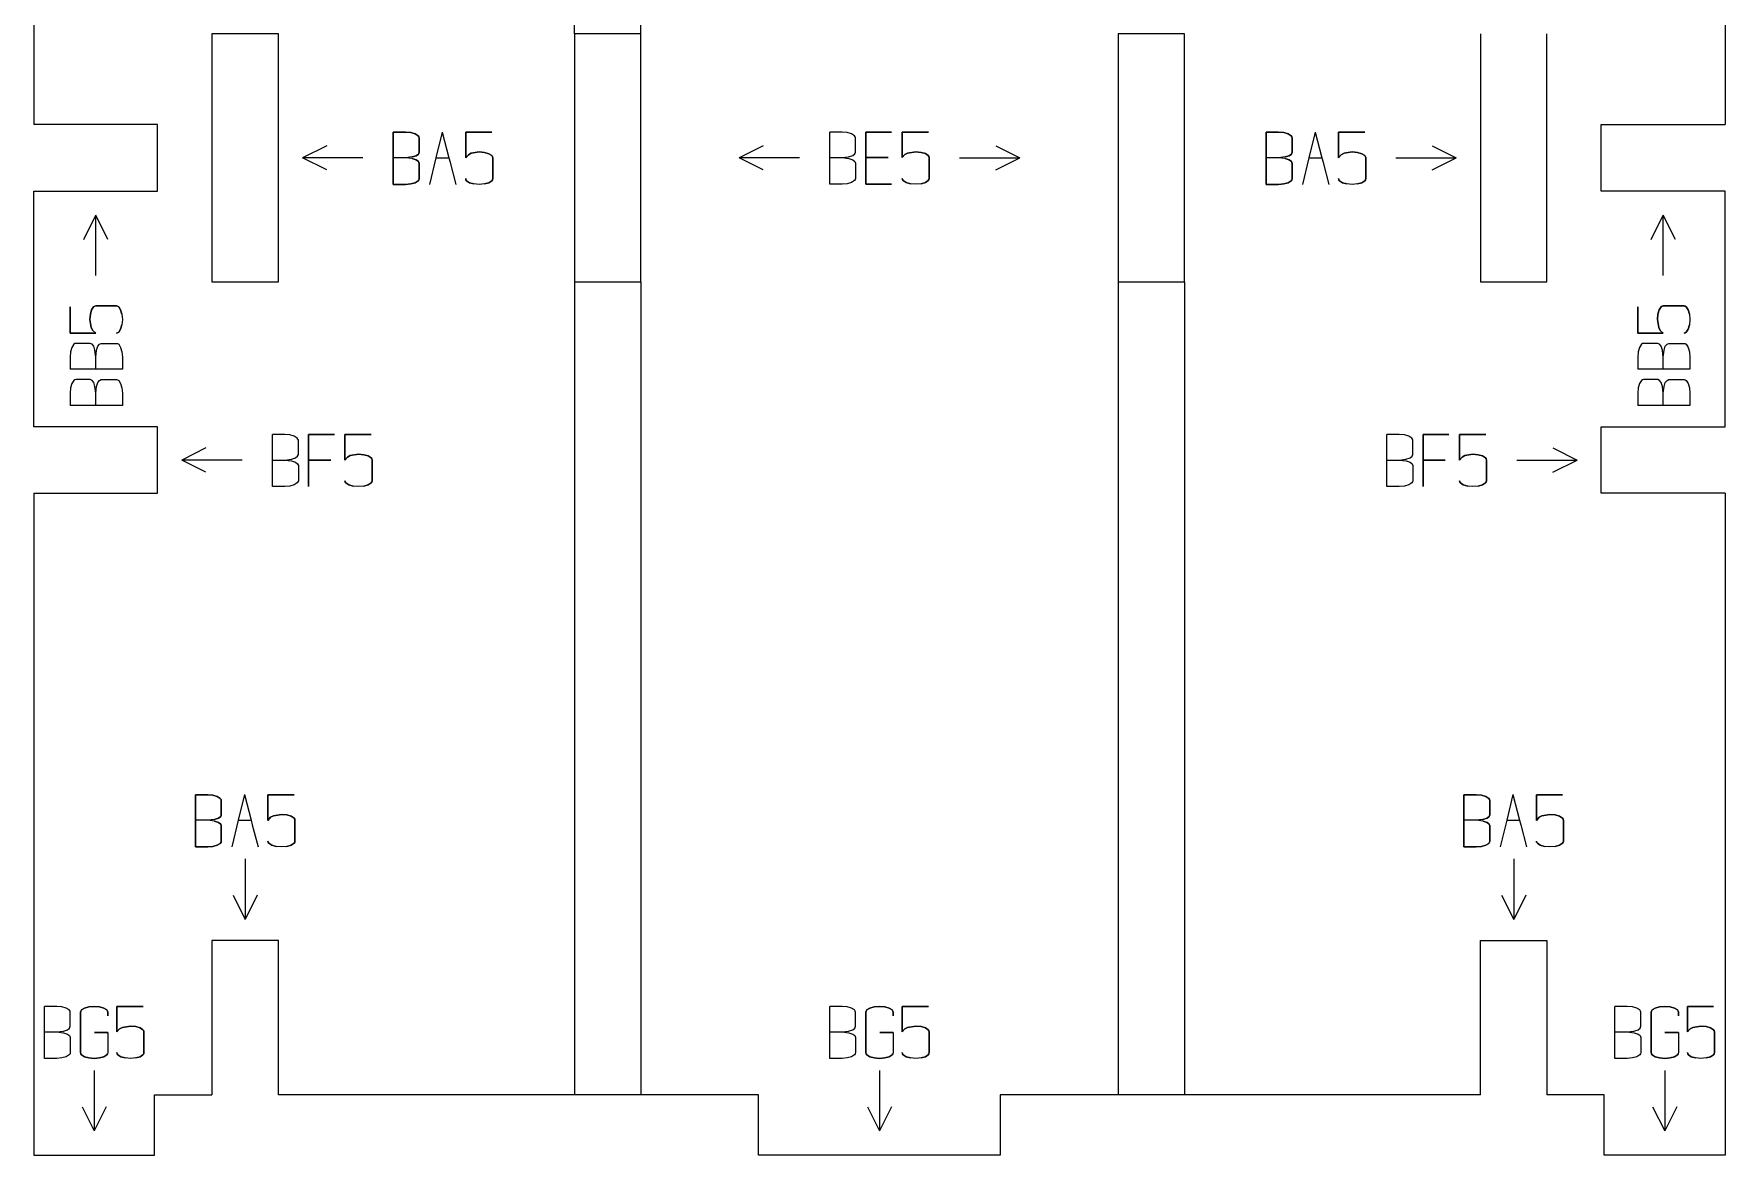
# Model space of a CAD drawing. Header units: millimetres. Extents: x 91 to 231, y -282 to -117.
# Drawn here: x 90.5 to 230.5, y -282.4 to -189.6 of the extents above; entities that cross this region are included whole.
import ezdxf

# ---------------------------------------------------------------- set-up
doc = ezdxf.new("R2010")
doc.units = ezdxf.units.MM
doc.layers.add('coding', color=2, linetype='Continuous')

msp = doc.modelspace()

# ---------------------------------------------------------------- linework, layer by layer
for p, q in [((90.53, -177.61), (90.53, -197.11)), ((230.53, -177.61), (230.53, -197.11)), ((105.28, -189.61), (105.28, -210.11)), ((110.78, -189.61), (105.28, -189.61)), ((110.78, -210.11), (110.78, -189.61)), ((135.28, -189.61), (135.28, -210.11)), ((140.78, -189.61), (135.28, -189.61)), ((140.78, -210.11), (140.78, -189.61)), ((180.28, -189.61), (180.28, -210.11)), ((185.78, -189.61), (180.28, -189.61)), ((185.78, -210.11), (185.78, -189.61)), ((210.28, -189.61), (210.28, -210.11)), ((215.78, -210.11), (215.78, -189.61)), ((100.78, -197.11), (90.53, -197.11)), ((100.78, -202.61), (100.78, -197.11)), ((220.28, -202.61), (220.28, -197.11)), ((220.28, -197.11), (230.53, -197.11)), ((90.53, -222.11), (90.53, -202.61)), ((90.53, -202.61), (100.78, -202.61)), ((230.53, -202.61), (220.28, -202.61)), ((230.53, -222.11), (230.53, -202.61)), ((105.28, -210.11), (110.78, -210.11)), ((135.28, -210.11), (140.78, -210.11)), ((180.28, -210.11), (185.78, -210.11)), ((210.28, -210.11), (215.78, -210.11)), ((100.78, -222.11), (90.53, -222.11)), ((100.78, -227.61), (100.78, -222.11)), ((220.28, -227.61), (220.28, -222.11)), ((220.28, -222.11), (230.53, -222.11)), ((90.53, -227.61), (90.53, -282.36)), ((90.53, -227.61), (100.78, -227.61)), ((230.53, -227.61), (220.28, -227.61)), ((230.53, -227.61), (230.53, -282.36)), ((110.78, -264.61), (105.28, -264.61)), ((105.28, -264.61), (105.28, -277.36)), ((110.78, -277.36), (110.78, -264.61)), ((210.28, -264.61), (215.78, -264.61)), ((210.28, -277.36), (210.28, -264.61)), ((215.78, -264.61), (215.78, -277.36)), ((100.53, -282.36), (100.53, -277.36)), ((100.53, -277.36), (105.28, -277.36)), ((150.53, -277.36), (110.78, -277.36)), ((150.53, -282.36), (150.53, -277.36)), ((210.28, -277.36), (170.53, -277.36)), ((170.53, -277.36), (170.53, -282.36)), ((220.53, -277.36), (215.78, -277.36)), ((220.53, -282.36), (220.53, -277.36)), ((90.53, -282.36), (100.53, -282.36)), ((170.53, -282.36), (150.53, -282.36)), ((230.53, -282.36), (220.53, -282.36))]:
    msp.add_line(p, q)
at = {"layer": 'coding'}
for p, q in [((135.28, -189.61), (135.28, -122.36)), ((140.78, -189.61), (140.78, -122.36)), ((120.28, -197.75), (120.28, -202.06)), ((121.3, -197.75), (120.28, -197.75)), ((120.28, -199.86), (120.28, -197.75)), ((120.28, -197.75), (121.3, -197.75)), ((121.73, -197.78), (121.3, -197.75)), ((121.3, -197.75), (121.73, -197.78)), ((122.09, -197.89), (121.73, -197.78)), ((121.73, -197.78), (122.09, -197.89)), ((122.34, -198.05), (122.09, -197.89)), ((122.09, -197.89), (122.34, -198.05)), ((122.4, -198.14), (122.34, -198.05)), ((122.34, -198.05), (122.4, -198.14)), ((122.43, -198.23), (122.4, -198.14)), ((122.4, -198.14), (122.43, -198.23)), ((122.43, -199.4), (122.43, -198.23)), ((122.43, -198.23), (122.43, -199.4)), ((124.34, -197.74), (123.82, -199.86)), ((124.34, -197.74), (124.89, -199.86)), ((126.28, -199.86), (126.28, -197.75)), ((126.28, -197.75), (128.45, -197.75)), ((128.45, -197.75), (126.28, -197.75)), ((126.28, -197.75), (126.28, -199.86)), ((157.43, -197.74), (156.41, -197.74)), ((156.41, -199.85), (156.41, -197.74)), ((157.86, -197.77), (157.43, -197.74)), ((158.22, -197.88), (157.86, -197.77)), ((158.47, -198.04), (158.22, -197.88)), ((158.53, -198.13), (158.47, -198.04)), ((158.55, -198.22), (158.53, -198.13)), ((158.55, -199.39), (158.55, -198.22)), ((159.41, -202.05), (159.41, -197.74)), ((159.41, -197.74), (161.54, -197.74)), ((161.54, -197.74), (159.41, -197.74)), ((159.41, -197.74), (159.41, -199.83)), ((162.41, -199.85), (162.41, -197.74)), ((162.41, -197.74), (164.58, -197.74)), ((164.58, -197.74), (162.41, -197.74)), ((162.41, -197.74), (162.41, -199.85)), ((192.54, -197.75), (192.54, -202.06)), ((193.56, -197.75), (192.54, -197.75)), ((192.54, -199.86), (192.54, -197.75)), ((192.54, -197.75), (193.56, -197.75)), ((193.99, -197.78), (193.56, -197.75)), ((193.56, -197.75), (193.99, -197.78)), ((194.35, -197.89), (193.99, -197.78)), ((193.99, -197.78), (194.35, -197.89)), ((194.6, -198.05), (194.35, -197.89)), ((194.35, -197.89), (194.6, -198.05)), ((194.66, -198.14), (194.6, -198.05)), ((194.6, -198.05), (194.66, -198.14)), ((194.68, -198.23), (194.66, -198.14)), ((194.66, -198.14), (194.68, -198.23)), ((194.68, -199.4), (194.68, -198.23)), ((194.68, -198.23), (194.68, -199.4)), ((196.6, -197.74), (196.08, -199.86)), ((196.6, -197.74), (197.15, -199.86)), ((198.54, -199.86), (198.54, -197.75)), ((198.54, -197.75), (200.71, -197.75)), ((200.71, -197.75), (198.54, -197.75)), ((198.54, -197.75), (198.54, -199.86)), ((114.78, -198.86), (112.78, -199.86)), ((117.78, -199.86), (112.78, -199.86)), ((114.78, -200.86), (112.78, -199.86)), ((120.28, -202.06), (120.28, -199.86)), ((121.3, -199.86), (120.28, -199.86)), ((121.85, -199.79), (121.3, -199.86)), ((121.86, -199.93), (121.3, -199.86)), ((121.85, -199.79), (122.19, -199.69)), ((122.19, -199.69), (121.85, -199.79)), ((121.86, -199.93), (122.19, -200.03)), ((122.19, -200.03), (121.86, -199.93)), ((122.19, -199.69), (122.37, -199.55)), ((122.37, -199.55), (122.19, -199.69)), ((122.19, -200.03), (122.37, -200.17)), ((122.37, -200.17), (122.19, -200.03)), ((122.37, -199.55), (122.43, -199.4)), ((122.43, -199.4), (122.37, -199.55)), ((122.37, -200.17), (122.43, -200.32)), ((122.43, -200.32), (122.37, -200.17)), ((123.82, -199.86), (123.28, -202.06)), ((123.82, -199.86), (124.89, -199.86)), ((124.89, -199.86), (124.99, -200.23)), ((126.5, -199.61), (126.28, -199.86)), ((126.28, -199.86), (126.5, -199.61)), ((126.73, -199.48), (126.5, -199.61)), ((126.5, -199.61), (126.73, -199.48)), ((127.4, -199.38), (126.73, -199.48)), ((126.73, -199.48), (127.4, -199.38)), ((127.84, -199.42), (127.4, -199.38)), ((127.4, -199.38), (127.84, -199.42)), ((128.2, -199.52), (127.84, -199.42)), ((127.84, -199.42), (128.2, -199.52)), ((128.45, -199.68), (128.2, -199.52)), ((128.2, -199.52), (128.45, -199.68)), ((128.51, -199.77), (128.45, -199.68)), ((128.45, -199.68), (128.51, -199.77)), ((128.53, -199.86), (128.51, -199.77)), ((128.51, -199.77), (128.53, -199.86)), ((128.53, -201.58), (128.53, -199.86)), ((128.53, -199.86), (128.53, -201.58)), ((150.91, -198.86), (148.91, -199.86)), ((153.91, -199.86), (148.91, -199.86)), ((150.91, -200.86), (148.91, -199.86)), ((156.41, -202.05), (156.41, -199.85)), ((156.41, -199.85), (157.43, -199.85)), ((157.43, -199.85), (157.98, -199.78)), ((157.43, -199.85), (157.99, -199.92)), ((157.98, -199.78), (158.32, -199.68)), ((157.99, -199.92), (158.32, -200.02)), ((158.32, -199.68), (158.5, -199.54)), ((158.32, -200.02), (158.5, -200.16)), ((158.5, -199.54), (158.55, -199.39)), ((158.5, -200.16), (158.55, -200.31)), ((159.41, -199.83), (161.24, -199.83)), ((161.24, -199.83), (159.41, -199.83)), ((159.41, -199.83), (159.41, -202.05)), ((162.63, -199.6), (162.41, -199.85)), ((162.41, -199.85), (162.63, -199.6)), ((162.86, -199.47), (162.63, -199.6)), ((162.63, -199.6), (162.86, -199.47)), ((163.53, -199.37), (162.86, -199.47)), ((162.86, -199.47), (163.53, -199.37)), ((163.97, -199.41), (163.53, -199.37)), ((163.53, -199.37), (163.97, -199.41)), ((164.33, -199.51), (163.97, -199.41)), ((163.97, -199.41), (164.33, -199.51)), ((164.57, -199.67), (164.33, -199.51)), ((164.33, -199.51), (164.57, -199.67)), ((164.63, -199.76), (164.57, -199.67)), ((164.57, -199.67), (164.63, -199.76)), ((164.65, -199.85), (164.63, -199.76)), ((164.63, -199.76), (164.65, -199.85)), ((164.65, -201.57), (164.65, -199.85)), ((164.65, -199.85), (164.65, -201.57)), ((167.15, -199.86), (172.15, -199.86)), ((170.15, -198.86), (172.15, -199.86)), ((170.15, -200.86), (172.15, -199.86)), ((192.54, -202.06), (192.54, -199.86)), ((193.56, -199.86), (192.54, -199.86)), ((194.11, -199.79), (193.56, -199.86)), ((194.12, -199.93), (193.56, -199.86)), ((194.11, -199.79), (194.45, -199.69)), ((194.45, -199.69), (194.11, -199.79)), ((194.12, -199.93), (194.45, -200.03)), ((194.45, -200.03), (194.12, -199.93)), ((194.45, -199.69), (194.63, -199.55)), ((194.63, -199.55), (194.45, -199.69)), ((194.45, -200.03), (194.63, -200.17)), ((194.63, -200.17), (194.45, -200.03)), ((194.63, -199.55), (194.68, -199.4)), ((194.68, -199.4), (194.63, -199.55)), ((194.63, -200.17), (194.68, -200.32)), ((194.68, -200.32), (194.63, -200.17)), ((196.08, -199.86), (195.54, -202.06)), ((196.08, -199.86), (197.15, -199.86)), ((197.15, -199.86), (197.25, -200.23)), ((198.75, -199.61), (198.54, -199.86)), ((198.54, -199.86), (198.75, -199.61)), ((198.99, -199.48), (198.75, -199.61)), ((198.75, -199.61), (198.99, -199.48)), ((199.66, -199.38), (198.99, -199.48)), ((198.99, -199.48), (199.66, -199.38)), ((200.1, -199.42), (199.66, -199.38)), ((199.66, -199.38), (200.1, -199.42)), ((200.46, -199.52), (200.1, -199.42)), ((200.1, -199.42), (200.46, -199.52)), ((200.7, -199.68), (200.46, -199.52)), ((200.46, -199.52), (200.7, -199.68)), ((200.76, -199.77), (200.7, -199.68)), ((200.7, -199.68), (200.76, -199.77)), ((200.78, -199.86), (200.76, -199.77)), ((200.76, -199.77), (200.78, -199.86)), ((200.78, -201.58), (200.78, -199.86)), ((200.78, -199.86), (200.78, -201.58)), ((203.28, -199.86), (208.28, -199.86)), ((206.28, -198.86), (208.28, -199.86)), ((206.28, -200.86), (208.28, -199.86)), ((122.43, -201.58), (122.4, -201.67)), ((122.4, -201.67), (122.43, -201.58)), ((122.43, -200.32), (122.43, -201.58)), ((122.43, -201.58), (122.43, -200.32)), ((124.99, -200.24), (125.47, -202.06)), ((126.3, -201.67), (126.28, -201.58)), ((126.28, -201.58), (126.3, -201.67)), ((128.51, -201.67), (128.53, -201.58)), ((128.53, -201.58), (128.51, -201.67)), ((158.55, -201.57), (158.53, -201.66)), ((158.55, -200.31), (158.55, -201.57)), ((162.43, -201.66), (162.41, -201.57)), ((162.41, -201.57), (162.43, -201.66)), ((164.63, -201.66), (164.65, -201.57)), ((164.65, -201.57), (164.63, -201.66)), ((194.68, -201.58), (194.66, -201.67)), ((194.66, -201.67), (194.68, -201.58)), ((194.68, -200.32), (194.68, -201.58)), ((194.68, -201.58), (194.68, -200.32)), ((197.25, -200.24), (197.72, -202.06)), ((198.56, -201.67), (198.54, -201.58)), ((198.54, -201.58), (198.56, -201.67)), ((200.76, -201.67), (200.78, -201.58)), ((200.78, -201.58), (200.76, -201.67)), ((121.3, -202.06), (120.28, -202.06)), ((120.28, -202.06), (121.3, -202.06)), ((121.73, -202.02), (121.3, -202.06)), ((121.3, -202.06), (121.73, -202.02)), ((122.09, -201.92), (121.73, -202.02)), ((121.73, -202.02), (122.09, -201.92)), ((122.34, -201.76), (122.09, -201.92)), ((122.09, -201.92), (122.34, -201.76)), ((122.4, -201.67), (122.34, -201.76)), ((122.34, -201.76), (122.4, -201.67)), ((126.36, -201.76), (126.3, -201.67)), ((126.3, -201.67), (126.36, -201.76)), ((126.6, -201.92), (126.36, -201.76)), ((126.36, -201.76), (126.6, -201.92)), ((126.96, -202.02), (126.6, -201.92)), ((126.6, -201.92), (126.96, -202.02)), ((127.4, -202.06), (126.96, -202.02)), ((127.84, -202.02), (127.4, -202.06)), ((127.84, -202.02), (128.2, -201.92)), ((128.2, -201.92), (127.84, -202.02)), ((128.2, -201.92), (128.45, -201.76)), ((128.45, -201.76), (128.2, -201.92)), ((128.45, -201.76), (128.51, -201.67)), ((128.51, -201.67), (128.45, -201.76)), ((157.43, -202.05), (156.41, -202.05)), ((157.86, -202.01), (157.43, -202.05)), ((158.22, -201.91), (157.86, -202.01)), ((158.47, -201.75), (158.22, -201.91)), ((158.53, -201.66), (158.47, -201.75)), ((159.41, -202.05), (161.54, -202.05)), ((161.54, -202.05), (159.41, -202.05)), ((162.49, -201.75), (162.43, -201.66)), ((162.43, -201.66), (162.49, -201.75)), ((162.73, -201.91), (162.49, -201.75)), ((162.49, -201.75), (162.73, -201.91)), ((163.09, -202.01), (162.73, -201.91)), ((162.73, -201.91), (163.09, -202.01)), ((163.53, -202.05), (163.09, -202.01)), ((163.97, -202.01), (163.53, -202.05)), ((163.97, -202.01), (164.33, -201.91)), ((164.33, -201.91), (163.97, -202.01)), ((164.33, -201.91), (164.57, -201.75)), ((164.57, -201.75), (164.33, -201.91)), ((164.57, -201.75), (164.63, -201.66)), ((164.63, -201.66), (164.57, -201.75)), ((193.56, -202.06), (192.54, -202.06)), ((192.54, -202.06), (193.56, -202.06)), ((193.99, -202.02), (193.56, -202.06)), ((193.56, -202.06), (193.99, -202.02)), ((194.35, -201.92), (193.99, -202.02)), ((193.99, -202.02), (194.35, -201.92)), ((194.6, -201.76), (194.35, -201.92)), ((194.35, -201.92), (194.6, -201.76)), ((194.66, -201.67), (194.6, -201.76)), ((194.6, -201.76), (194.66, -201.67)), ((198.62, -201.76), (198.56, -201.67)), ((198.56, -201.67), (198.62, -201.76)), ((198.86, -201.92), (198.62, -201.76)), ((198.62, -201.76), (198.86, -201.92)), ((199.22, -202.02), (198.86, -201.92)), ((198.86, -201.92), (199.22, -202.02)), ((199.66, -202.06), (199.22, -202.02)), ((200.1, -202.02), (199.66, -202.06)), ((200.1, -202.02), (200.46, -201.92)), ((200.46, -201.92), (200.1, -202.02)), ((200.46, -201.92), (200.7, -201.76)), ((200.7, -201.76), (200.46, -201.92)), ((200.7, -201.76), (200.76, -201.67)), ((200.76, -201.67), (200.7, -201.76)), ((94.66, -206.61), (95.66, -204.61)), ((95.66, -209.61), (95.66, -204.61)), ((96.66, -206.61), (95.66, -204.61)), ((224.41, -206.61), (225.41, -204.61)), ((225.41, -209.61), (225.41, -204.61)), ((226.41, -206.61), (225.41, -204.61)), ((135.28, -210.11), (135.28, -277.36)), ((140.78, -210.11), (140.78, -277.36)), ((180.28, -210.11), (180.28, -277.36)), ((185.78, -210.11), (185.78, -277.36)), ((93.55, -214.36), (93.55, -212.18)), ((93.55, -212.18), (93.55, -214.36)), ((95.22, -212.79), (95.18, -213.23)), ((95.18, -213.23), (95.22, -212.79)), ((95.32, -212.43), (95.22, -212.79)), ((95.22, -212.79), (95.32, -212.43)), ((95.48, -212.19), (95.32, -212.43)), ((95.32, -212.43), (95.48, -212.19)), ((95.57, -212.13), (95.48, -212.19)), ((95.48, -212.19), (95.57, -212.13)), ((95.66, -212.11), (95.57, -212.13)), ((95.57, -212.13), (95.66, -212.11)), ((97.38, -212.11), (95.66, -212.11)), ((95.66, -212.11), (97.38, -212.11)), ((97.47, -212.13), (97.38, -212.11)), ((97.38, -212.11), (97.47, -212.13)), ((97.56, -212.19), (97.47, -212.13)), ((97.47, -212.13), (97.56, -212.19)), ((97.72, -212.43), (97.56, -212.19)), ((97.56, -212.19), (97.72, -212.43)), ((97.82, -212.79), (97.72, -212.43)), ((97.72, -212.43), (97.82, -212.79)), ((97.82, -212.79), (97.86, -213.23)), ((223.3, -214.36), (223.3, -212.18)), ((223.3, -212.18), (223.3, -214.36)), ((224.97, -212.79), (224.93, -213.23)), ((224.93, -213.23), (224.97, -212.79)), ((225.07, -212.43), (224.97, -212.79)), ((224.97, -212.79), (225.07, -212.43)), ((225.23, -212.19), (225.07, -212.43)), ((225.07, -212.43), (225.23, -212.19)), ((225.32, -212.13), (225.23, -212.19)), ((225.23, -212.19), (225.32, -212.13)), ((225.41, -212.11), (225.32, -212.13)), ((225.32, -212.13), (225.41, -212.11)), ((227.13, -212.11), (225.41, -212.11)), ((225.41, -212.11), (227.13, -212.11)), ((227.22, -212.13), (227.13, -212.11)), ((227.13, -212.11), (227.22, -212.13)), ((227.31, -212.19), (227.22, -212.13)), ((227.22, -212.13), (227.31, -212.19)), ((227.47, -212.43), (227.31, -212.19)), ((227.31, -212.19), (227.47, -212.43)), ((227.57, -212.79), (227.47, -212.43)), ((227.47, -212.43), (227.57, -212.79)), ((227.57, -212.79), (227.61, -213.23)), ((95.18, -213.23), (95.28, -213.91)), ((95.28, -213.91), (95.18, -213.23)), ((95.28, -213.91), (95.41, -214.14)), ((95.41, -214.14), (95.28, -213.91)), ((95.41, -214.14), (95.66, -214.36)), ((95.66, -214.36), (95.41, -214.14)), ((97.72, -214.03), (97.56, -214.28)), ((97.56, -214.28), (97.72, -214.03)), ((97.82, -213.67), (97.72, -214.03)), ((97.72, -214.03), (97.82, -213.67)), ((97.86, -213.23), (97.82, -213.67)), ((224.93, -213.23), (225.03, -213.91)), ((225.03, -213.91), (224.93, -213.23)), ((225.03, -213.91), (225.16, -214.14)), ((225.16, -214.14), (225.03, -213.91)), ((225.16, -214.14), (225.41, -214.36)), ((225.41, -214.36), (225.16, -214.14)), ((227.47, -214.03), (227.31, -214.28)), ((227.31, -214.28), (227.47, -214.03)), ((227.57, -213.67), (227.47, -214.03)), ((227.47, -214.03), (227.57, -213.67)), ((227.61, -213.23), (227.57, -213.67)), ((95.66, -214.36), (93.55, -214.36)), ((93.55, -214.36), (95.66, -214.36)), ((93.69, -215.54), (93.58, -215.91)), ((93.85, -215.29), (93.69, -215.54)), ((93.94, -215.23), (93.85, -215.29)), ((94.03, -215.21), (93.94, -215.23)), ((95.2, -215.21), (94.03, -215.21)), ((95.35, -215.27), (95.2, -215.21)), ((95.49, -215.44), (95.35, -215.27)), ((95.59, -215.78), (95.49, -215.44)), ((95.73, -215.78), (95.83, -215.44)), ((95.83, -215.44), (95.97, -215.27)), ((95.97, -215.27), (96.12, -215.21)), ((96.12, -215.21), (97.38, -215.21)), ((97.47, -214.34), (97.38, -214.36)), ((97.38, -214.36), (97.47, -214.34)), ((97.38, -215.21), (97.47, -215.23)), ((97.56, -214.28), (97.47, -214.34)), ((97.47, -214.34), (97.56, -214.28)), ((97.47, -215.23), (97.56, -215.29)), ((97.56, -215.29), (97.72, -215.54)), ((97.72, -215.54), (97.82, -215.9)), ((225.41, -214.36), (223.3, -214.36)), ((223.3, -214.36), (225.41, -214.36)), ((223.44, -215.54), (223.33, -215.91)), ((223.6, -215.29), (223.44, -215.54)), ((223.69, -215.23), (223.6, -215.29)), ((223.78, -215.21), (223.69, -215.23)), ((224.95, -215.21), (223.78, -215.21)), ((225.1, -215.27), (224.95, -215.21)), ((225.24, -215.44), (225.1, -215.27)), ((225.34, -215.78), (225.24, -215.44)), ((225.48, -215.78), (225.58, -215.44)), ((225.58, -215.44), (225.72, -215.27)), ((225.72, -215.27), (225.87, -215.21)), ((225.87, -215.21), (227.13, -215.21)), ((227.22, -214.34), (227.13, -214.36)), ((227.13, -214.36), (227.22, -214.34)), ((227.13, -215.21), (227.22, -215.23)), ((227.31, -214.28), (227.22, -214.34)), ((227.22, -214.34), (227.31, -214.28)), ((227.22, -215.23), (227.31, -215.29)), ((227.31, -215.29), (227.47, -215.54)), ((227.47, -215.54), (227.57, -215.9)), ((93.58, -215.91), (93.55, -216.34)), ((93.55, -216.34), (93.55, -217.35)), ((95.66, -216.34), (95.59, -215.78)), ((95.66, -216.34), (95.73, -215.78)), ((95.66, -217.35), (95.66, -216.34)), ((97.82, -215.9), (97.86, -216.34)), ((97.86, -216.34), (97.86, -217.35)), ((223.33, -215.91), (223.3, -216.34)), ((223.3, -216.34), (223.3, -217.35)), ((225.41, -216.34), (225.34, -215.78)), ((225.41, -216.34), (225.48, -215.78)), ((225.41, -217.35), (225.41, -216.34)), ((227.57, -215.9), (227.61, -216.34)), ((227.61, -216.34), (227.61, -217.35)), ((95.66, -217.35), (93.55, -217.35)), ((93.85, -218.29), (93.69, -218.54)), ((93.94, -218.23), (93.85, -218.29)), ((94.03, -218.21), (93.94, -218.23)), ((95.2, -218.21), (94.03, -218.21)), ((95.35, -218.27), (95.2, -218.21)), ((95.49, -218.44), (95.35, -218.27)), ((97.86, -217.35), (95.66, -217.35)), ((95.83, -218.44), (95.97, -218.27)), ((95.97, -218.27), (96.12, -218.21)), ((96.12, -218.21), (97.38, -218.21)), ((97.38, -218.21), (97.47, -218.23)), ((97.47, -218.23), (97.56, -218.29)), ((97.56, -218.29), (97.72, -218.54)), ((225.41, -217.35), (223.3, -217.35)), ((223.6, -218.29), (223.44, -218.54)), ((223.69, -218.23), (223.6, -218.29)), ((223.78, -218.21), (223.69, -218.23)), ((224.95, -218.21), (223.78, -218.21)), ((225.1, -218.27), (224.95, -218.21)), ((225.24, -218.44), (225.1, -218.27)), ((227.61, -217.35), (225.41, -217.35)), ((225.58, -218.44), (225.72, -218.27)), ((225.72, -218.27), (225.87, -218.21)), ((225.87, -218.21), (227.13, -218.21)), ((227.13, -218.21), (227.22, -218.23)), ((227.22, -218.23), (227.31, -218.29)), ((227.31, -218.29), (227.47, -218.54)), ((93.58, -218.9), (93.55, -219.33)), ((93.55, -219.33), (93.55, -220.35)), ((93.69, -218.54), (93.58, -218.9)), ((95.59, -218.78), (95.49, -218.44)), ((95.66, -219.33), (95.59, -218.78)), ((95.66, -219.33), (95.73, -218.78)), ((95.66, -220.35), (95.66, -219.33)), ((95.73, -218.78), (95.83, -218.44)), ((97.72, -218.54), (97.82, -218.9)), ((97.82, -218.9), (97.86, -219.33)), ((97.86, -219.33), (97.86, -220.35)), ((223.33, -218.9), (223.3, -219.33)), ((223.3, -219.33), (223.3, -220.35)), ((223.44, -218.54), (223.33, -218.9)), ((225.34, -218.78), (225.24, -218.44)), ((225.41, -219.33), (225.34, -218.78)), ((225.41, -219.33), (225.48, -218.78)), ((225.41, -220.35), (225.41, -219.33)), ((225.48, -218.78), (225.58, -218.44)), ((227.47, -218.54), (227.57, -218.9)), ((227.57, -218.9), (227.61, -219.33)), ((227.61, -219.33), (227.61, -220.35)), ((95.66, -220.35), (93.55, -220.35)), ((97.86, -220.35), (95.66, -220.35)), ((225.41, -220.35), (223.3, -220.35)), ((227.61, -220.35), (225.41, -220.35)), ((104.78, -223.86), (102.78, -224.86)), ((111.3, -222.75), (110.28, -222.75)), ((110.28, -224.86), (110.28, -222.75)), ((111.73, -222.78), (111.3, -222.75)), ((112.09, -222.89), (111.73, -222.78)), ((112.34, -223.05), (112.09, -222.89)), ((112.4, -223.14), (112.34, -223.05)), ((112.43, -223.23), (112.4, -223.14)), ((112.43, -224.4), (112.43, -223.23)), ((113.28, -227.06), (113.28, -222.75)), ((113.28, -222.75), (115.41, -222.75)), ((115.41, -222.75), (113.28, -222.75)), ((113.28, -222.75), (113.28, -224.88)), ((116.28, -224.86), (116.28, -222.75)), ((116.28, -222.75), (118.45, -222.75)), ((118.45, -222.75), (116.28, -222.75)), ((116.28, -222.75), (116.28, -224.86)), ((203.56, -222.75), (202.54, -222.75)), ((202.54, -224.86), (202.54, -222.75)), ((203.99, -222.78), (203.56, -222.75)), ((204.35, -222.89), (203.99, -222.78)), ((204.6, -223.05), (204.35, -222.89)), ((204.66, -223.14), (204.6, -223.05)), ((204.68, -223.23), (204.66, -223.14)), ((204.68, -224.4), (204.68, -223.23)), ((205.54, -227.06), (205.54, -222.75)), ((205.54, -222.75), (207.67, -222.75)), ((207.67, -222.75), (205.54, -222.75)), ((205.54, -222.75), (205.54, -224.88)), ((208.54, -224.86), (208.54, -222.75)), ((208.54, -222.75), (210.71, -222.75)), ((210.71, -222.75), (208.54, -222.75)), ((208.54, -222.75), (208.54, -224.86)), ((216.28, -223.86), (218.28, -224.86)), ((107.78, -224.86), (102.78, -224.86)), ((104.78, -225.86), (102.78, -224.86)), ((110.28, -227.06), (110.28, -224.86)), ((110.28, -224.86), (111.3, -224.86)), ((111.3, -224.86), (111.85, -224.79)), ((111.3, -224.86), (111.86, -224.93)), ((111.85, -224.79), (112.19, -224.69)), ((111.86, -224.93), (112.19, -225.03)), ((112.19, -224.69), (112.37, -224.55)), ((112.19, -225.03), (112.37, -225.17)), ((112.37, -224.55), (112.43, -224.4)), ((112.37, -225.17), (112.43, -225.32)), ((112.43, -225.32), (112.43, -226.58)), ((113.28, -224.88), (115.11, -224.88)), ((115.11, -224.88), (113.28, -224.88)), ((113.28, -224.88), (113.28, -227.06)), ((116.5, -224.61), (116.28, -224.86)), ((116.28, -224.86), (116.5, -224.61)), ((116.73, -224.48), (116.5, -224.61)), ((116.5, -224.61), (116.73, -224.48)), ((117.4, -224.38), (116.73, -224.48)), ((116.73, -224.48), (117.4, -224.38)), ((117.84, -224.42), (117.4, -224.38)), ((117.4, -224.38), (117.84, -224.42)), ((118.2, -224.52), (117.84, -224.42)), ((117.84, -224.42), (118.2, -224.52)), ((118.45, -224.68), (118.2, -224.52)), ((118.2, -224.52), (118.45, -224.68)), ((118.51, -224.77), (118.45, -224.68)), ((118.45, -224.68), (118.51, -224.77)), ((118.53, -224.86), (118.51, -224.77)), ((118.51, -224.77), (118.53, -224.86)), ((118.53, -226.58), (118.53, -224.86)), ((118.53, -224.86), (118.53, -226.58)), ((202.54, -227.06), (202.54, -224.86)), ((202.54, -224.86), (203.56, -224.86)), ((203.56, -224.86), (204.11, -224.79)), ((203.56, -224.86), (204.12, -224.93)), ((204.11, -224.79), (204.45, -224.69)), ((204.12, -224.93), (204.45, -225.03)), ((204.45, -224.69), (204.63, -224.55)), ((204.45, -225.03), (204.63, -225.17)), ((204.63, -224.55), (204.68, -224.4)), ((204.63, -225.17), (204.68, -225.32)), ((204.68, -225.32), (204.68, -226.58)), ((205.54, -224.88), (207.37, -224.88)), ((207.37, -224.88), (205.54, -224.88)), ((205.54, -224.88), (205.54, -227.06)), ((208.75, -224.61), (208.54, -224.86)), ((208.54, -224.86), (208.75, -224.61)), ((208.99, -224.48), (208.75, -224.61)), ((208.75, -224.61), (208.99, -224.48)), ((209.66, -224.38), (208.99, -224.48)), ((208.99, -224.48), (209.66, -224.38)), ((210.1, -224.42), (209.66, -224.38)), ((209.66, -224.38), (210.1, -224.42)), ((210.46, -224.52), (210.1, -224.42)), ((210.1, -224.42), (210.46, -224.52)), ((210.7, -224.68), (210.46, -224.52)), ((210.46, -224.52), (210.7, -224.68)), ((210.76, -224.77), (210.7, -224.68)), ((210.7, -224.68), (210.76, -224.77)), ((210.78, -224.86), (210.76, -224.77)), ((210.76, -224.77), (210.78, -224.86)), ((210.78, -226.58), (210.78, -224.86)), ((210.78, -224.86), (210.78, -226.58)), ((213.28, -224.86), (218.28, -224.86)), ((216.28, -225.86), (218.28, -224.86)), ((112.34, -226.76), (112.09, -226.92)), ((112.4, -226.67), (112.34, -226.76)), ((112.43, -226.58), (112.4, -226.67)), ((116.3, -226.67), (116.28, -226.58)), ((116.28, -226.58), (116.3, -226.67)), ((116.36, -226.76), (116.3, -226.67)), ((116.3, -226.67), (116.36, -226.76)), ((116.6, -226.92), (116.36, -226.76)), ((116.36, -226.76), (116.6, -226.92)), ((118.2, -226.92), (118.45, -226.76)), ((118.45, -226.76), (118.2, -226.92)), ((118.45, -226.76), (118.51, -226.67)), ((118.51, -226.67), (118.45, -226.76)), ((118.51, -226.67), (118.53, -226.58)), ((118.53, -226.58), (118.51, -226.67)), ((204.6, -226.76), (204.35, -226.92)), ((204.66, -226.67), (204.6, -226.76)), ((204.68, -226.58), (204.66, -226.67)), ((208.56, -226.67), (208.54, -226.58)), ((208.54, -226.58), (208.56, -226.67)), ((208.62, -226.76), (208.56, -226.67)), ((208.56, -226.67), (208.62, -226.76)), ((208.86, -226.92), (208.62, -226.76)), ((208.62, -226.76), (208.86, -226.92)), ((210.46, -226.92), (210.7, -226.76)), ((210.7, -226.76), (210.46, -226.92)), ((210.7, -226.76), (210.76, -226.67)), ((210.76, -226.67), (210.7, -226.76)), ((210.76, -226.67), (210.78, -226.58)), ((210.78, -226.58), (210.76, -226.67)), ((111.3, -227.06), (110.28, -227.06)), ((111.73, -227.02), (111.3, -227.06)), ((112.09, -226.92), (111.73, -227.02)), ((116.96, -227.02), (116.6, -226.92)), ((116.6, -226.92), (116.96, -227.02)), ((117.4, -227.06), (116.96, -227.02)), ((117.84, -227.02), (117.4, -227.06)), ((117.84, -227.02), (118.2, -226.92)), ((118.2, -226.92), (117.84, -227.02)), ((203.56, -227.06), (202.54, -227.06)), ((203.99, -227.02), (203.56, -227.06)), ((204.35, -226.92), (203.99, -227.02)), ((209.22, -227.02), (208.86, -226.92)), ((208.86, -226.92), (209.22, -227.02)), ((209.66, -227.06), (209.22, -227.02)), ((210.1, -227.02), (209.66, -227.06)), ((210.1, -227.02), (210.46, -226.92)), ((210.46, -226.92), (210.1, -227.02)), ((103.91, -252.55), (103.91, -256.86)), ((104.93, -252.55), (103.91, -252.55)), ((103.91, -254.66), (103.91, -252.55)), ((103.91, -252.55), (104.93, -252.55)), ((105.36, -252.59), (104.93, -252.55)), ((104.93, -252.55), (105.36, -252.59)), ((105.72, -252.69), (105.36, -252.59)), ((105.36, -252.59), (105.72, -252.69)), ((105.97, -252.85), (105.72, -252.69)), ((105.72, -252.69), (105.97, -252.85)), ((106.03, -252.94), (105.97, -252.85)), ((105.97, -252.85), (106.03, -252.94)), ((106.05, -253.03), (106.03, -252.94)), ((106.03, -252.94), (106.05, -253.03)), ((106.05, -254.2), (106.05, -253.03)), ((106.05, -253.03), (106.05, -254.2)), ((107.97, -252.54), (107.45, -254.66)), ((107.97, -252.54), (108.52, -254.66)), ((109.91, -254.67), (109.91, -252.55)), ((109.91, -252.55), (112.08, -252.55)), ((112.08, -252.55), (109.91, -252.55)), ((109.91, -252.55), (109.91, -254.67)), ((208.91, -252.55), (208.91, -256.86)), ((209.93, -252.55), (208.91, -252.55)), ((208.91, -254.66), (208.91, -252.55)), ((208.91, -252.55), (209.93, -252.55)), ((210.36, -252.59), (209.93, -252.55)), ((209.93, -252.55), (210.36, -252.59)), ((210.72, -252.69), (210.36, -252.59)), ((210.36, -252.59), (210.72, -252.69)), ((210.97, -252.85), (210.72, -252.69)), ((210.72, -252.69), (210.97, -252.85)), ((211.03, -252.94), (210.97, -252.85)), ((210.97, -252.85), (211.03, -252.94)), ((211.05, -253.03), (211.03, -252.94)), ((211.03, -252.94), (211.05, -253.03)), ((211.05, -254.2), (211.05, -253.03)), ((211.05, -253.03), (211.05, -254.2)), ((212.97, -252.54), (212.45, -254.66)), ((212.97, -252.54), (213.52, -254.66)), ((214.91, -254.67), (214.91, -252.55)), ((214.91, -252.55), (217.08, -252.55)), ((217.08, -252.55), (214.91, -252.55)), ((214.91, -252.55), (214.91, -254.67)), ((103.91, -256.86), (103.91, -254.66)), ((104.93, -254.66), (103.91, -254.66)), ((105.48, -254.6), (104.93, -254.66)), ((105.49, -254.73), (104.93, -254.66)), ((105.48, -254.6), (105.82, -254.49)), ((105.82, -254.49), (105.48, -254.6)), ((105.49, -254.73), (105.82, -254.84)), ((105.82, -254.84), (105.49, -254.73)), ((105.82, -254.49), (106, -254.35)), ((106, -254.35), (105.82, -254.49)), ((106, -254.35), (106.05, -254.2)), ((106.05, -254.2), (106, -254.35)), ((107.45, -254.66), (106.91, -256.86)), ((107.45, -254.66), (108.52, -254.66)), ((108.52, -254.66), (108.62, -255.04)), ((110.13, -254.41), (109.91, -254.67)), ((109.91, -254.67), (110.13, -254.41)), ((110.36, -254.29), (110.13, -254.41)), ((110.13, -254.41), (110.36, -254.29)), ((111.03, -254.19), (110.36, -254.29)), ((110.36, -254.29), (111.03, -254.19)), ((111.47, -254.22), (111.03, -254.19)), ((111.03, -254.19), (111.47, -254.22)), ((111.83, -254.33), (111.47, -254.22)), ((111.47, -254.22), (111.83, -254.33)), ((112.07, -254.48), (111.83, -254.33)), ((111.83, -254.33), (112.07, -254.48)), ((112.13, -254.57), (112.07, -254.48)), ((112.07, -254.48), (112.13, -254.57)), ((112.15, -254.67), (112.13, -254.57)), ((112.13, -254.57), (112.15, -254.67)), ((112.15, -256.38), (112.15, -254.67)), ((112.15, -254.67), (112.15, -256.38)), ((208.91, -256.86), (208.91, -254.66)), ((209.93, -254.66), (208.91, -254.66)), ((210.48, -254.6), (209.93, -254.66)), ((210.49, -254.73), (209.93, -254.66)), ((210.48, -254.6), (210.82, -254.49)), ((210.82, -254.49), (210.48, -254.6)), ((210.49, -254.73), (210.82, -254.84)), ((210.82, -254.84), (210.49, -254.73)), ((210.82, -254.49), (211, -254.35)), ((211, -254.35), (210.82, -254.49)), ((211, -254.35), (211.05, -254.2)), ((211.05, -254.2), (211, -254.35)), ((212.45, -254.66), (211.91, -256.86)), ((212.45, -254.66), (213.52, -254.66)), ((213.52, -254.66), (213.62, -255.04)), ((215.13, -254.41), (214.91, -254.67)), ((214.91, -254.67), (215.13, -254.41)), ((215.36, -254.29), (215.13, -254.41)), ((215.13, -254.41), (215.36, -254.29)), ((216.03, -254.19), (215.36, -254.29)), ((215.36, -254.29), (216.03, -254.19)), ((216.47, -254.22), (216.03, -254.19)), ((216.03, -254.19), (216.47, -254.22)), ((216.83, -254.33), (216.47, -254.22)), ((216.47, -254.22), (216.83, -254.33)), ((217.07, -254.48), (216.83, -254.33)), ((216.83, -254.33), (217.07, -254.48)), ((217.13, -254.57), (217.07, -254.48)), ((217.07, -254.48), (217.13, -254.57)), ((217.15, -254.67), (217.13, -254.57)), ((217.13, -254.57), (217.15, -254.67)), ((217.15, -256.38), (217.15, -254.67)), ((217.15, -254.67), (217.15, -256.38)), ((105.82, -254.84), (106, -254.97)), ((106, -254.97), (105.82, -254.84)), ((106, -254.97), (106.05, -255.12)), ((106.05, -255.12), (106, -254.97)), ((106.05, -255.12), (106.05, -256.38)), ((106.05, -256.38), (106.05, -255.12)), ((108.62, -255.04), (109.1, -256.86)), ((210.82, -254.84), (211, -254.97)), ((211, -254.97), (210.82, -254.84)), ((211, -254.97), (211.05, -255.12)), ((211.05, -255.12), (211, -254.97)), ((211.05, -255.12), (211.05, -256.38)), ((211.05, -256.38), (211.05, -255.12)), ((213.62, -255.04), (214.1, -256.86)), ((104.93, -256.86), (103.91, -256.86)), ((103.91, -256.86), (104.93, -256.86)), ((105.36, -256.82), (104.93, -256.86)), ((104.93, -256.86), (105.36, -256.82)), ((105.72, -256.72), (105.36, -256.82)), ((105.36, -256.82), (105.72, -256.72)), ((105.97, -256.57), (105.72, -256.72)), ((105.72, -256.72), (105.97, -256.57)), ((106.03, -256.48), (105.97, -256.57)), ((105.97, -256.57), (106.03, -256.48)), ((106.05, -256.38), (106.03, -256.48)), ((106.03, -256.48), (106.05, -256.38)), ((109.93, -256.47), (109.91, -256.38)), ((109.91, -256.38), (109.93, -256.47)), ((109.99, -256.56), (109.93, -256.47)), ((109.93, -256.47), (109.99, -256.56)), ((110.23, -256.72), (109.99, -256.56)), ((109.99, -256.56), (110.23, -256.72)), ((110.59, -256.82), (110.23, -256.72)), ((110.23, -256.72), (110.59, -256.82)), ((111.03, -256.86), (110.59, -256.82)), ((111.47, -256.82), (111.03, -256.86)), ((111.47, -256.82), (111.83, -256.72)), ((111.83, -256.72), (111.47, -256.82)), ((111.83, -256.72), (112.07, -256.56)), ((112.07, -256.56), (111.83, -256.72)), ((112.07, -256.56), (112.13, -256.47)), ((112.13, -256.47), (112.07, -256.56)), ((112.13, -256.47), (112.15, -256.38)), ((112.15, -256.38), (112.13, -256.47)), ((209.93, -256.86), (208.91, -256.86)), ((208.91, -256.86), (209.93, -256.86)), ((210.36, -256.82), (209.93, -256.86)), ((209.93, -256.86), (210.36, -256.82)), ((210.72, -256.72), (210.36, -256.82)), ((210.36, -256.82), (210.72, -256.72)), ((210.97, -256.57), (210.72, -256.72)), ((210.72, -256.72), (210.97, -256.57)), ((211.03, -256.48), (210.97, -256.57)), ((210.97, -256.57), (211.03, -256.48)), ((211.05, -256.38), (211.03, -256.48)), ((211.03, -256.48), (211.05, -256.38)), ((214.93, -256.47), (214.91, -256.38)), ((214.91, -256.38), (214.93, -256.47)), ((214.99, -256.56), (214.93, -256.47)), ((214.93, -256.47), (214.99, -256.56)), ((215.23, -256.72), (214.99, -256.56)), ((214.99, -256.56), (215.23, -256.72)), ((215.59, -256.82), (215.23, -256.72)), ((215.23, -256.72), (215.59, -256.82)), ((216.03, -256.86), (215.59, -256.82)), ((216.47, -256.82), (216.03, -256.86)), ((216.47, -256.82), (216.83, -256.72)), ((216.83, -256.72), (216.47, -256.82)), ((216.83, -256.72), (217.07, -256.56)), ((217.07, -256.56), (216.83, -256.72)), ((217.07, -256.56), (217.13, -256.47)), ((217.13, -256.47), (217.07, -256.56)), ((217.13, -256.47), (217.15, -256.38)), ((217.15, -256.38), (217.13, -256.47)), ((108.03, -257.86), (108.03, -262.86)), ((213.03, -257.86), (213.03, -262.86)), ((107.03, -260.86), (108.03, -262.86)), ((109.03, -260.86), (108.03, -262.86)), ((212.03, -260.86), (213.03, -262.86)), ((214.03, -260.86), (213.03, -262.86)), ((92.43, -270.05), (91.41, -270.05)), ((91.41, -272.16), (91.41, -270.05)), ((92.86, -270.09), (92.43, -270.05)), ((93.22, -270.19), (92.86, -270.09)), ((93.47, -270.35), (93.22, -270.19)), ((94.49, -270.35), (94.73, -270.19)), ((94.73, -270.19), (94.49, -270.35)), ((94.73, -270.19), (95.09, -270.09)), ((95.09, -270.09), (94.73, -270.19)), ((95.09, -270.09), (95.53, -270.05)), ((95.53, -270.05), (95.09, -270.09)), ((95.53, -270.05), (95.97, -270.09)), ((95.97, -270.09), (95.53, -270.05)), ((95.97, -270.09), (96.34, -270.19)), ((96.34, -270.19), (95.97, -270.09)), ((96.34, -270.19), (96.58, -270.35)), ((96.58, -270.35), (96.34, -270.19)), ((97.41, -272.17), (97.41, -270.05)), ((97.41, -270.05), (99.58, -270.05)), ((99.58, -270.05), (97.41, -270.05)), ((97.41, -270.05), (97.41, -272.17)), ((157.43, -270.05), (156.41, -270.05)), ((156.41, -272.16), (156.41, -270.05)), ((157.86, -270.09), (157.43, -270.05)), ((158.22, -270.19), (157.86, -270.09)), ((158.47, -270.35), (158.22, -270.19)), ((159.49, -270.35), (159.73, -270.19)), ((159.73, -270.19), (159.49, -270.35)), ((159.73, -270.19), (160.09, -270.09)), ((160.09, -270.09), (159.73, -270.19)), ((160.09, -270.09), (160.53, -270.05)), ((160.53, -270.05), (160.09, -270.09)), ((160.53, -270.05), (160.97, -270.09)), ((160.97, -270.09), (160.53, -270.05)), ((160.97, -270.09), (161.34, -270.19)), ((161.34, -270.19), (160.97, -270.09)), ((161.34, -270.19), (161.58, -270.35)), ((161.58, -270.35), (161.34, -270.19)), ((162.41, -272.17), (162.41, -270.05)), ((162.41, -270.05), (164.58, -270.05)), ((164.58, -270.05), (162.41, -270.05)), ((162.41, -270.05), (162.41, -272.17)), ((222.43, -270.05), (221.41, -270.05)), ((221.41, -272.16), (221.41, -270.05)), ((222.86, -270.09), (222.43, -270.05)), ((223.22, -270.19), (222.86, -270.09)), ((223.47, -270.35), (223.22, -270.19)), ((224.49, -270.35), (224.73, -270.19)), ((224.73, -270.19), (224.49, -270.35)), ((224.73, -270.19), (225.09, -270.09)), ((225.09, -270.09), (224.73, -270.19)), ((225.09, -270.09), (225.53, -270.05)), ((225.53, -270.05), (225.09, -270.09)), ((225.53, -270.05), (225.97, -270.09)), ((225.97, -270.09), (225.53, -270.05)), ((225.97, -270.09), (226.34, -270.19)), ((226.34, -270.19), (225.97, -270.09)), ((226.34, -270.19), (226.58, -270.35)), ((226.58, -270.35), (226.34, -270.19)), ((227.41, -272.17), (227.41, -270.05)), ((227.41, -270.05), (229.58, -270.05)), ((229.58, -270.05), (227.41, -270.05)), ((227.41, -270.05), (227.41, -272.17)), ((93.53, -270.44), (93.47, -270.35)), ((93.55, -270.53), (93.53, -270.44)), ((93.55, -271.7), (93.55, -270.53)), ((94.41, -270.53), (94.43, -270.44)), ((94.43, -270.44), (94.41, -270.53)), ((94.41, -273.88), (94.41, -270.53)), ((94.41, -270.53), (94.41, -273.88)), ((94.43, -270.44), (94.49, -270.35)), ((94.49, -270.35), (94.43, -270.44)), ((96.58, -270.35), (96.64, -270.44)), ((96.64, -270.44), (96.58, -270.35)), ((96.64, -270.44), (96.66, -270.53)), ((96.66, -270.53), (96.64, -270.44)), ((96.66, -270.53), (96.66, -270.84)), ((96.66, -270.84), (96.66, -270.53)), ((158.53, -270.44), (158.47, -270.35)), ((158.55, -270.53), (158.53, -270.44)), ((158.55, -271.7), (158.55, -270.53)), ((159.41, -270.53), (159.43, -270.44)), ((159.43, -270.44), (159.41, -270.53)), ((159.41, -273.88), (159.41, -270.53)), ((159.41, -270.53), (159.41, -273.88)), ((159.43, -270.44), (159.49, -270.35)), ((159.49, -270.35), (159.43, -270.44)), ((161.58, -270.35), (161.64, -270.44)), ((161.64, -270.44), (161.58, -270.35)), ((161.64, -270.44), (161.66, -270.53)), ((161.66, -270.53), (161.64, -270.44)), ((161.66, -270.53), (161.66, -270.84)), ((161.66, -270.84), (161.66, -270.53)), ((223.53, -270.44), (223.47, -270.35)), ((223.55, -270.53), (223.53, -270.44)), ((223.55, -271.7), (223.55, -270.53)), ((224.41, -270.53), (224.43, -270.44)), ((224.43, -270.44), (224.41, -270.53)), ((224.41, -273.88), (224.41, -270.53)), ((224.41, -270.53), (224.41, -273.88)), ((224.43, -270.44), (224.49, -270.35)), ((224.49, -270.35), (224.43, -270.44)), ((226.58, -270.35), (226.64, -270.44)), ((226.64, -270.44), (226.58, -270.35)), ((226.64, -270.44), (226.66, -270.53)), ((226.66, -270.53), (226.64, -270.44)), ((226.66, -270.53), (226.66, -270.84)), ((226.66, -270.84), (226.66, -270.53)), ((91.41, -274.36), (91.41, -272.16)), ((91.41, -272.16), (92.43, -272.16)), ((92.43, -272.16), (92.98, -272.1)), ((92.43, -272.16), (92.99, -272.23)), ((92.98, -272.1), (93.32, -271.99)), ((92.99, -272.23), (93.32, -272.34)), ((93.32, -271.99), (93.5, -271.85)), ((93.32, -272.34), (93.5, -272.47)), ((93.5, -271.85), (93.55, -271.7)), ((93.5, -272.47), (93.55, -272.62)), ((93.55, -272.62), (93.55, -273.88)), ((96.66, -272.2), (95.55, -272.2)), ((95.55, -272.2), (96.66, -272.2)), ((96.66, -272.2), (96.66, -273.88)), ((97.63, -271.91), (97.41, -272.17)), ((97.41, -272.17), (97.63, -271.91)), ((97.86, -271.79), (97.63, -271.91)), ((97.63, -271.91), (97.86, -271.79)), ((98.53, -271.69), (97.86, -271.79)), ((97.86, -271.79), (98.53, -271.69)), ((98.97, -271.72), (98.53, -271.69)), ((98.53, -271.69), (98.97, -271.72)), ((99.33, -271.83), (98.97, -271.72)), ((98.97, -271.72), (99.33, -271.83)), ((99.57, -271.98), (99.33, -271.83)), ((99.33, -271.83), (99.57, -271.98)), ((99.63, -272.07), (99.57, -271.98)), ((99.57, -271.98), (99.63, -272.07)), ((99.65, -272.17), (99.63, -272.07)), ((99.63, -272.07), (99.65, -272.17)), ((99.65, -273.88), (99.65, -272.17)), ((99.65, -272.17), (99.65, -273.88)), ((156.41, -274.36), (156.41, -272.16)), ((156.41, -272.16), (157.43, -272.16)), ((157.43, -272.16), (157.98, -272.1)), ((157.43, -272.16), (157.99, -272.23)), ((157.98, -272.1), (158.32, -271.99)), ((157.99, -272.23), (158.32, -272.34)), ((158.32, -271.99), (158.5, -271.85)), ((158.32, -272.34), (158.5, -272.47)), ((158.5, -271.85), (158.55, -271.7)), ((158.5, -272.47), (158.55, -272.62)), ((158.55, -272.62), (158.55, -273.88)), ((161.66, -272.2), (160.55, -272.2)), ((160.55, -272.2), (161.66, -272.2)), ((161.66, -272.2), (161.66, -273.88)), ((162.63, -271.91), (162.41, -272.17)), ((162.41, -272.17), (162.63, -271.91)), ((162.86, -271.79), (162.63, -271.91)), ((162.63, -271.91), (162.86, -271.79)), ((163.53, -271.69), (162.86, -271.79)), ((162.86, -271.79), (163.53, -271.69)), ((163.97, -271.72), (163.53, -271.69)), ((163.53, -271.69), (163.97, -271.72)), ((164.33, -271.83), (163.97, -271.72)), ((163.97, -271.72), (164.33, -271.83)), ((164.57, -271.98), (164.33, -271.83)), ((164.33, -271.83), (164.57, -271.98)), ((164.63, -272.07), (164.57, -271.98)), ((164.57, -271.98), (164.63, -272.07)), ((164.65, -272.17), (164.63, -272.07)), ((164.63, -272.07), (164.65, -272.17)), ((164.65, -273.88), (164.65, -272.17)), ((164.65, -272.17), (164.65, -273.88)), ((221.41, -274.36), (221.41, -272.16)), ((221.41, -272.16), (222.43, -272.16)), ((222.43, -272.16), (222.98, -272.1)), ((222.43, -272.16), (222.99, -272.23)), ((222.98, -272.1), (223.32, -271.99)), ((222.99, -272.23), (223.32, -272.34)), ((223.32, -271.99), (223.5, -271.85)), ((223.32, -272.34), (223.5, -272.47)), ((223.5, -271.85), (223.55, -271.7)), ((223.5, -272.47), (223.55, -272.62)), ((223.55, -272.62), (223.55, -273.88)), ((226.66, -272.2), (225.55, -272.2)), ((225.55, -272.2), (226.66, -272.2)), ((226.66, -272.2), (226.66, -273.88)), ((227.63, -271.91), (227.41, -272.17)), ((227.41, -272.17), (227.63, -271.91)), ((227.86, -271.79), (227.63, -271.91)), ((227.63, -271.91), (227.86, -271.79)), ((228.53, -271.69), (227.86, -271.79)), ((227.86, -271.79), (228.53, -271.69)), ((228.97, -271.72), (228.53, -271.69)), ((228.53, -271.69), (228.97, -271.72)), ((229.33, -271.83), (228.97, -271.72)), ((228.97, -271.72), (229.33, -271.83)), ((229.57, -271.98), (229.33, -271.83)), ((229.33, -271.83), (229.57, -271.98)), ((229.63, -272.07), (229.57, -271.98)), ((229.57, -271.98), (229.63, -272.07)), ((229.65, -272.17), (229.63, -272.07)), ((229.63, -272.07), (229.65, -272.17)), ((229.65, -273.88), (229.65, -272.17)), ((229.65, -272.17), (229.65, -273.88)), ((92.43, -274.36), (91.41, -274.36)), ((92.86, -274.32), (92.43, -274.36)), ((93.22, -274.22), (92.86, -274.32)), ((93.47, -274.07), (93.22, -274.22)), ((93.53, -273.98), (93.47, -274.07)), ((93.55, -273.88), (93.53, -273.98)), ((94.43, -273.97), (94.41, -273.88)), ((94.41, -273.88), (94.43, -273.97)), ((94.49, -274.06), (94.43, -273.97)), ((94.43, -273.97), (94.49, -274.06)), ((94.73, -274.22), (94.49, -274.06)), ((94.49, -274.06), (94.73, -274.22)), ((95.09, -274.32), (94.73, -274.22)), ((94.73, -274.22), (95.09, -274.32)), ((95.53, -274.36), (95.09, -274.32)), ((95.09, -274.32), (95.53, -274.36)), ((95.97, -274.32), (95.53, -274.36)), ((95.53, -274.36), (95.97, -274.32)), ((96.34, -274.22), (95.97, -274.32)), ((95.97, -274.32), (96.34, -274.22)), ((96.58, -274.06), (96.34, -274.22)), ((96.34, -274.22), (96.58, -274.06)), ((96.64, -273.97), (96.58, -274.06)), ((96.58, -274.06), (96.64, -273.97)), ((96.66, -273.88), (96.64, -273.97)), ((97.43, -273.97), (97.41, -273.88)), ((97.41, -273.88), (97.43, -273.97)), ((97.49, -274.06), (97.43, -273.97)), ((97.43, -273.97), (97.49, -274.06)), ((97.73, -274.22), (97.49, -274.06)), ((97.49, -274.06), (97.73, -274.22)), ((98.09, -274.32), (97.73, -274.22)), ((97.73, -274.22), (98.09, -274.32)), ((98.53, -274.36), (98.09, -274.32)), ((98.97, -274.32), (98.53, -274.36)), ((98.97, -274.32), (99.33, -274.22)), ((99.33, -274.22), (98.97, -274.32)), ((99.33, -274.22), (99.57, -274.06)), ((99.57, -274.06), (99.33, -274.22)), ((99.57, -274.06), (99.63, -273.97)), ((99.63, -273.97), (99.57, -274.06)), ((99.63, -273.97), (99.65, -273.88)), ((99.65, -273.88), (99.63, -273.97)), ((157.43, -274.36), (156.41, -274.36)), ((157.86, -274.32), (157.43, -274.36)), ((158.22, -274.22), (157.86, -274.32)), ((158.47, -274.07), (158.22, -274.22)), ((158.53, -273.98), (158.47, -274.07)), ((158.55, -273.88), (158.53, -273.98)), ((159.43, -273.97), (159.41, -273.88)), ((159.41, -273.88), (159.43, -273.97)), ((159.49, -274.06), (159.43, -273.97)), ((159.43, -273.97), (159.49, -274.06)), ((159.73, -274.22), (159.49, -274.06)), ((159.49, -274.06), (159.73, -274.22)), ((160.09, -274.32), (159.73, -274.22)), ((159.73, -274.22), (160.09, -274.32)), ((160.53, -274.36), (160.09, -274.32)), ((160.09, -274.32), (160.53, -274.36)), ((160.97, -274.32), (160.53, -274.36)), ((160.53, -274.36), (160.97, -274.32)), ((161.34, -274.22), (160.97, -274.32)), ((160.97, -274.32), (161.34, -274.22)), ((161.58, -274.06), (161.34, -274.22)), ((161.34, -274.22), (161.58, -274.06)), ((161.64, -273.97), (161.58, -274.06)), ((161.58, -274.06), (161.64, -273.97)), ((161.66, -273.88), (161.64, -273.97)), ((162.43, -273.97), (162.41, -273.88)), ((162.41, -273.88), (162.43, -273.97)), ((162.49, -274.06), (162.43, -273.97)), ((162.43, -273.97), (162.49, -274.06)), ((162.73, -274.22), (162.49, -274.06)), ((162.49, -274.06), (162.73, -274.22)), ((163.09, -274.32), (162.73, -274.22)), ((162.73, -274.22), (163.09, -274.32)), ((163.53, -274.36), (163.09, -274.32)), ((163.97, -274.32), (163.53, -274.36)), ((163.97, -274.32), (164.33, -274.22)), ((164.33, -274.22), (163.97, -274.32)), ((164.33, -274.22), (164.57, -274.06)), ((164.57, -274.06), (164.33, -274.22)), ((164.57, -274.06), (164.63, -273.97)), ((164.63, -273.97), (164.57, -274.06)), ((164.63, -273.97), (164.65, -273.88)), ((164.65, -273.88), (164.63, -273.97)), ((222.43, -274.36), (221.41, -274.36)), ((222.86, -274.32), (222.43, -274.36)), ((223.22, -274.22), (222.86, -274.32)), ((223.47, -274.07), (223.22, -274.22)), ((223.53, -273.98), (223.47, -274.07)), ((223.55, -273.88), (223.53, -273.98)), ((224.43, -273.97), (224.41, -273.88)), ((224.41, -273.88), (224.43, -273.97)), ((224.49, -274.06), (224.43, -273.97)), ((224.43, -273.97), (224.49, -274.06)), ((224.73, -274.22), (224.49, -274.06)), ((224.49, -274.06), (224.73, -274.22)), ((225.09, -274.32), (224.73, -274.22)), ((224.73, -274.22), (225.09, -274.32)), ((225.53, -274.36), (225.09, -274.32)), ((225.09, -274.32), (225.53, -274.36)), ((225.97, -274.32), (225.53, -274.36)), ((225.53, -274.36), (225.97, -274.32)), ((226.34, -274.22), (225.97, -274.32)), ((225.97, -274.32), (226.34, -274.22)), ((226.58, -274.06), (226.34, -274.22)), ((226.34, -274.22), (226.58, -274.06)), ((226.64, -273.97), (226.58, -274.06)), ((226.58, -274.06), (226.64, -273.97)), ((226.66, -273.88), (226.64, -273.97)), ((227.43, -273.97), (227.41, -273.88)), ((227.41, -273.88), (227.43, -273.97)), ((227.49, -274.06), (227.43, -273.97)), ((227.43, -273.97), (227.49, -274.06)), ((227.73, -274.22), (227.49, -274.06)), ((227.49, -274.06), (227.73, -274.22)), ((228.09, -274.32), (227.73, -274.22)), ((227.73, -274.22), (228.09, -274.32)), ((228.53, -274.36), (228.09, -274.32)), ((228.97, -274.32), (228.53, -274.36)), ((228.97, -274.32), (229.33, -274.22)), ((229.33, -274.22), (228.97, -274.32)), ((229.33, -274.22), (229.57, -274.06)), ((229.57, -274.06), (229.33, -274.22)), ((229.57, -274.06), (229.63, -273.97)), ((229.63, -273.97), (229.57, -274.06)), ((229.63, -273.97), (229.65, -273.88)), ((229.65, -273.88), (229.63, -273.97)), ((95.53, -275.36), (95.53, -280.36)), ((160.53, -275.36), (160.53, -280.36)), ((225.53, -275.36), (225.53, -280.36)), ((94.53, -278.36), (95.53, -280.36)), ((96.53, -278.36), (95.53, -280.36)), ((159.53, -278.36), (160.53, -280.36)), ((161.53, -278.36), (160.53, -280.36)), ((224.53, -278.36), (225.53, -280.36)), ((226.53, -278.36), (225.53, -280.36))]:
    msp.add_line(p, q, dxfattribs=at)

doc.saveas('drawing.dxf')
